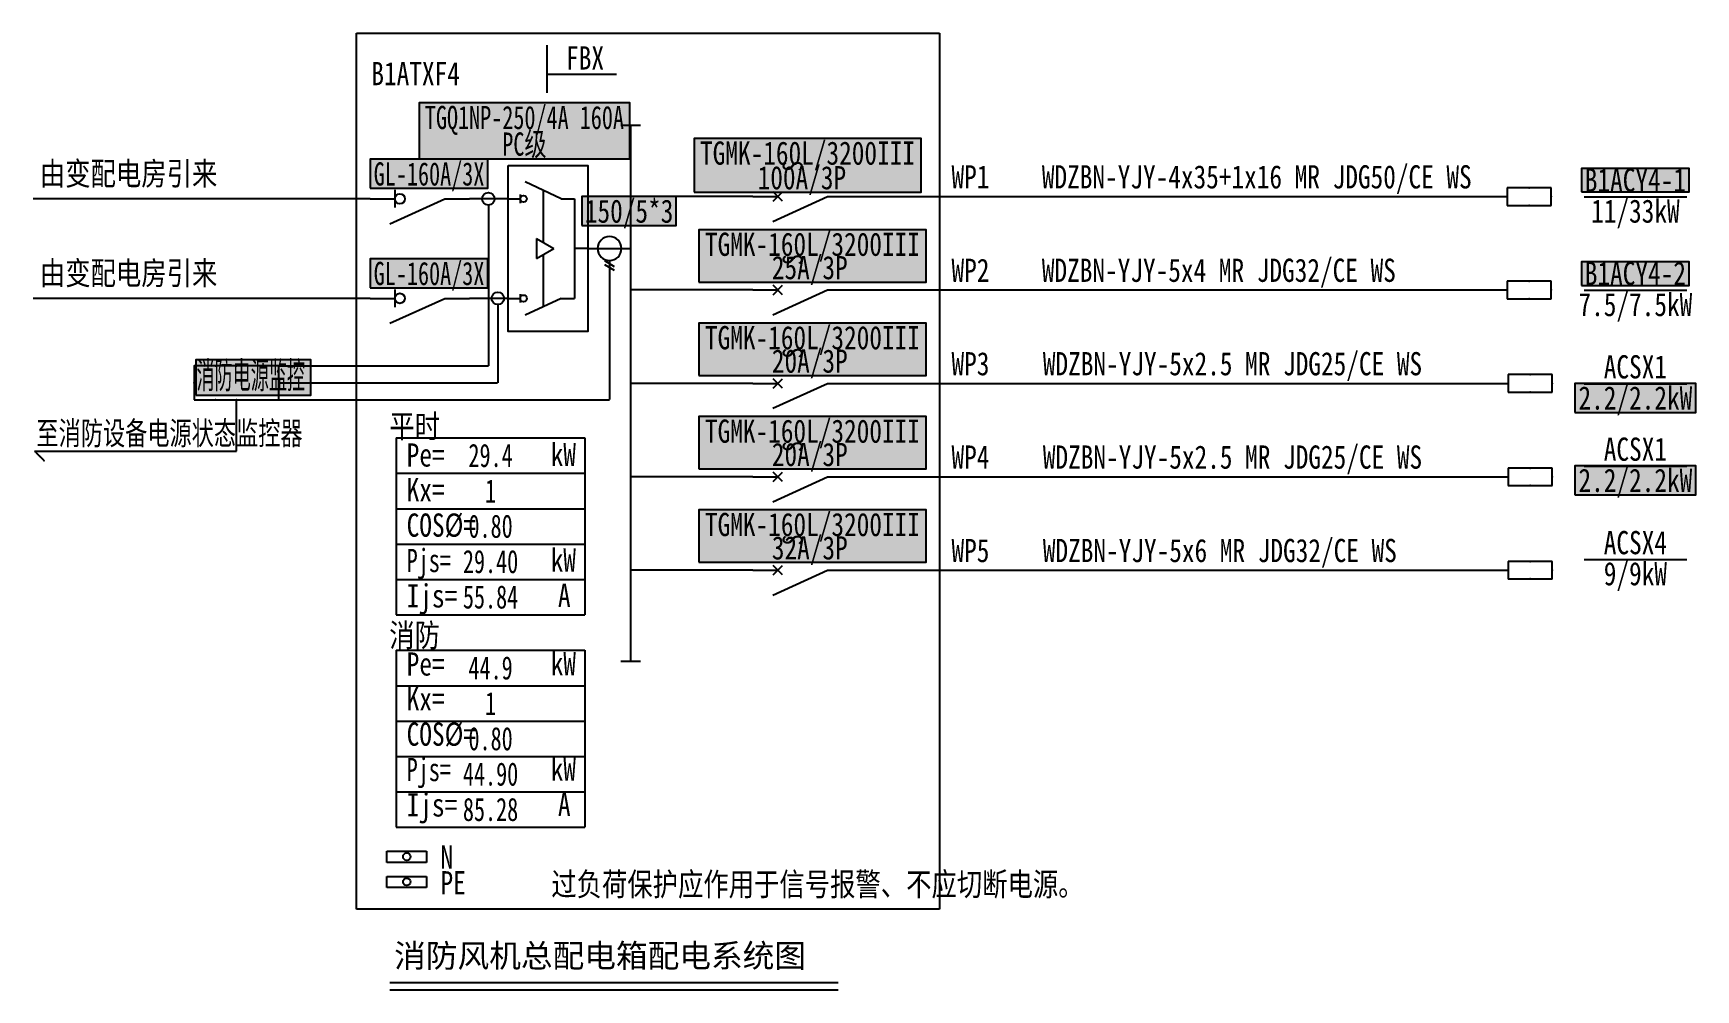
# Model space of a CAD drawing. Extents: x 178036 to 180540, y 198364 to 199806.
import ezdxf
from ezdxf.enums import TextEntityAlignment as Align

# ---------------------------------------------------------------- set-up
doc = ezdxf.new("R2010")
doc.units = 0
doc.header["$MEASUREMENT"] = 0
for name, pattern in [('__DASH', [0.35, 0.25, -0.1]), ('CONTINOUS', [0]), ('DASH', [0.35, 0.25, -0.1]), ('控制线', [1, 0.75, -0.1, 0.05, -0.1])]:
    doc.linetypes.add(name, pattern=pattern)
for name, color, linetype in [('EL-SYS', 3, 'Continuous'), ('EL-SYS-EQUIP', 3, 'Continuous'), ('EL-SYS-loop1', 3, 'Continuous'), ('EL-SYS-loop2', 6, '控制线'), ('EL-TEXT', 4, 'Continuous'), ('SW_EXTRACT_TYPE', 7, 'Continuous')]:
    doc.layers.add(name, color=color, linetype=linetype)
doc.styles.add('_TEL_DIM', font='xcsg.shx', dxfattribs={"width": 0.8, "height": 3.5, "bigfont": 'HZTXT.shx'})
doc.styles.add('CCDI-TOG-03', font='simhei.ttf')
doc.styles.add('DQ', font='', dxfattribs={"width": 0.7})
doc.styles.add('H2', font='', dxfattribs={"width": 0.7})
doc.styles.add('HZ1', font='', dxfattribs={"width": 0.7})
doc.styles.add('S2', font='', dxfattribs={"width": 0.7, "height": 2.5})
doc.styles.get('DQ').set_extended_font_data('SimSun')
doc.styles.get('H2').set_extended_font_data('SimSun')
doc.styles.get('HZ1').set_extended_font_data('SimSun')
doc.styles.get('S2').set_extended_font_data('SimSun')

# ---------------------------------------------------------------- blocks, each defined once
blk = doc.blocks.new('$equip_U$00000075(linying1)')
blk.add_lwpolyline([(-1.275, -0.51), (1.275, -0.51), (1.275, 0.51), (-1.275, 0.51)], close=True)
for p in [(-0.638, 0.51), (0, 0.51), (-1.275, 0), (1.275, 0), (-0.638, -0.51), (0, -0.51)]:
    blk.add_point(p)
at = {"color": 7, "style": 'S2', "width": 0.5}
blk.add_text('消防电源监控', height=0.8, dxfattribs=at).set_placement((-1.209, -0.409), align=Align.BOTTOM_LEFT)
at = {"color": 7, "style": '_TEL_DIM', "flags": 1}
for tag in ['A', 'REMARK']:
    blk.add_attdef(tag, text='', height=0.00002, dxfattribs=at).set_placement((0, 0), align=Align.MIDDLE_CENTER)

msp = doc.modelspace()

# ---------------------------------------------------------------- hatches: boundary and pattern name
at = {"layer": 'SW_EXTRACT_TYPE', "transparency": 33554492}
for points in [[(178617.3, 199616.2), (178934.4, 199616.2), (178934.4, 199700.7), (178617.3, 199700.7)], [(179031.3, 199566.3), (179373.4, 199566.3), (179373.4, 199647), (179031.3, 199647)], [(178543.6, 199572), (178720.6, 199572), (178720.6, 199615.7), (178543.6, 199615.7)], [(180368.5, 199566.5), (180530.4, 199566.5), (180530.4, 199601.8), (180368.5, 199601.8)], [(178862.5, 199515.8), (179004.4, 199515.8), (179004.4, 199559.5), (178862.5, 199559.5)], [(179038.6, 199430.7), (179380.8, 199430.7), (179380.8, 199509.6), (179038.6, 199509.6)], [(178543.6, 199422), (178720.6, 199422), (178720.6, 199465.7), (178543.6, 199465.7)], [(180368.5, 199425.7), (180530.4, 199425.7), (180530.4, 199461), (180368.5, 199461)], [(179038.6, 199289.9), (179380.8, 199289.9), (179380.8, 199368.8), (179038.6, 199368.8)], [(178280.7, 199260.3), (178454.1, 199260.3), (178454.1, 199313.7), (178280.7, 199313.7)], [(180358.5, 199234.4), (180540.4, 199234.4), (180540.4, 199278.1), (180358.5, 199278.1)], [(179038.6, 199149.2), (179380.8, 199149.2), (179380.8, 199228.1), (179038.6, 199228.1)], [(180358.5, 199110.3), (180540.4, 199110.3), (180540.4, 199153.9), (180358.5, 199153.9)], [(179038.6, 199008.4), (179380.8, 199008.4), (179380.8, 199087.3), (179038.6, 199087.3)]]:
    msp.add_hatch(color=9, dxfattribs=at).paths.add_polyline_path(points)

# ---------------------------------------------------------------- linework, layer by layer
for p, q in [((180322.4, 199572.7, -44.1), (180256.4, 199572.7, -44.1)), ((180256.4, 199572.7, -44.1), (180256.4, 199546.3, -44.1)), ((180322.4, 199546.3, -44.1), (180322.4, 199572.7, -44.1)), ((179149.9, 199522, -14.3), (179232.4, 199559.5, -14.3)), ((179150.3, 199552.5, -14.3), (179164.4, 199566.6, -14.3)), ((179164.4, 199552.5, -14.3), (179150.3, 199566.6, -14.3)), ((180256.4, 199546.3, -44.1), (180322.4, 199546.3, -44.1)), ((179149.9, 199381.3, -9.9), (179232.4, 199418.8, -9.9)), ((179150.3, 199411.7, -9.9), (179164.4, 199425.8, -9.9)), ((179164.4, 199411.7, -9.9), (179150.3, 199425.8, -9.9)), ((180322.4, 199432, -39.7), (180256.4, 199432, -39.7)), ((180256.4, 199432, -39.7), (180256.4, 199405.6, -39.7)), ((180322.4, 199405.6, -39.7), (180322.4, 199432, -39.7)), ((180256.4, 199405.6, -39.7), (180322.4, 199405.6, -39.7)), ((179149.9, 199240.5, -4.8), (179232.4, 199278, -4.8)), ((179150.3, 199270.9, -4.8), (179164.4, 199285.1, -4.8)), ((179164.4, 199270.9, -4.8), (179150.3, 199285.1, -4.8)), ((180323.9, 199291.2, -34.6), (180257.9, 199291.2, -34.6)), ((180257.9, 199291.2, -34.6), (180257.9, 199264.8, -34.6)), ((180323.9, 199264.8, -34.6), (180323.9, 199291.2, -34.6)), ((180257.9, 199264.8, -34.6), (180323.9, 199264.8, -34.6)), ((179150.3, 199130.2, -2.4), (179164.4, 199144.3, -2.4)), ((179164.4, 199130.2, -2.4), (179150.3, 199144.3, -2.4)), ((180323.9, 199150.4, -32.2), (180257.9, 199150.4, -32.2)), ((180257.9, 199150.4, -32.2), (180257.9, 199124, -32.2)), ((180323.9, 199124, -32.2), (180323.9, 199150.4, -32.2)), ((179149.9, 199099.7, -2.4), (179232.4, 199137.2, -2.4)), ((180257.9, 199124, -32.2), (180323.9, 199124, -32.2)), ((179149.9, 198959, 0), (179232.4, 198996.5, 0)), ((179150.3, 198989.4, 0), (179164.4, 199003.6, 0)), ((179164.4, 198989.4, 0), (179150.3, 199003.6, 0)), ((180323.9, 199009.7, -29.8), (180257.9, 199009.7, -29.8)), ((180257.9, 199009.7, -29.8), (180257.9, 198983.3, -29.8)), ((180323.9, 198983.3, -29.8), (180323.9, 199009.7, -29.8)), ((180257.9, 198983.3, -29.8), (180323.9, 198983.3, -29.8))]:
    msp.add_line(p, q)
at = {"const_width": 1.76}
for points, elevation in [([(180256.4, 199572.7), (180256.4, 199546.3), (180322.4, 199546.3), (180322.4, 199572.7), (180256.4, 199572.7), (180256.4, 199546.3)], -44.1), ([(180256.4, 199432), (180256.4, 199405.6), (180322.4, 199405.6), (180322.4, 199432), (180256.4, 199432), (180256.4, 199405.6)], -39.7), ([(180257.9, 199291.2), (180257.9, 199264.8), (180323.9, 199264.8), (180323.9, 199291.2), (180257.9, 199291.2), (180257.9, 199264.8)], -34.6), ([(180257.9, 199150.4), (180257.9, 199124), (180323.9, 199124), (180323.9, 199150.4), (180257.9, 199150.4), (180257.9, 199124)], -32.2), ([(180257.9, 199009.7), (180257.9, 198983.3), (180323.9, 198983.3), (180323.9, 199009.7), (180257.9, 199009.7), (180257.9, 198983.3)], -29.8)]:
    msp.add_lwpolyline(points, dxfattribs=dict(at, elevation=elevation))
for points, elevation in [([(179119.9, 199559.5), (179157.4, 199559.5)], -14.3), ([(179232.4, 199559.5), (179269.9, 199559.5)], -14.3), ([(179119.9, 199418.8), (179157.4, 199418.8)], -9.9), ([(179232.4, 199418.8), (179269.9, 199418.8)], -9.9), ([(179119.9, 199278), (179157.4, 199278)], -4.8), ([(179232.4, 199278), (179269.9, 199278)], -4.8), ([(179119.9, 199137.2), (179157.4, 199137.2)], -2.4), ([(179232.4, 199137.2), (179269.9, 199137.2)], -2.4), ([(179119.9, 198996.5), (179157.4, 198996.5)], 0), ([(179232.4, 198996.5), (179269.9, 198996.5)], 0)]:
    msp.add_lwpolyline(points, dxfattribs=dict(elevation=elevation))
for p in [(180289.4, 199572.7, -44.1), (180256.4, 199559.5, -44.1), (180289.4, 199546.3, -44.1), (180322.4, 199559.5, -44.1), (180256.4, 199418.8, -39.7), (180289.4, 199432, -39.7), (180322.4, 199418.8, -39.7), (180289.4, 199405.6, -39.7), (180257.9, 199278, -34.6), (180290.9, 199291.2, -34.6), (180323.9, 199278, -34.6), (180290.9, 199264.8, -34.6), (180290.9, 199150.4, -32.2), (180257.9, 199137.2, -32.2), (180290.9, 199124, -32.2), (180323.9, 199137.2, -32.2), (180257.9, 198996.5, -29.8), (180290.9, 199009.7, -29.8), (180323.9, 198996.5, -29.8), (180290.9, 198983.3, -29.8)]:
    msp.add_point(p)
at = {"layer": 'EL-SYS'}
for p, q in [((178920.8, 199667.3, -29.2), (178950.8, 199667.3, -29.2)), ((178935.8, 199667.3, -29.2), (178935.8, 198859.3, -29.2)), ((178580.7, 199569.5, -56.2), (178580.7, 199543, -56.2)), ((178573.2, 199518.7, -56.2), (178655.7, 199556.2, -56.2)), ((179119.9, 199559.5, -29.2), (178935.8, 199559.5, -29.2)), ((179269.9, 199559.5, -29.2), (180256.4, 199559.5, -44.1)), ((178871.1, 199481.2, -43.9), (178935.8, 199481.2, -29.2)), ((178580.7, 199419.5, -56.2), (178580.7, 199393, -56.2)), ((179119.9, 199418.8, -24.8), (178935.8, 199418.8, -24.8)), ((179269.9, 199418.8, -24.8), (180256.4, 199418.8, -39.7)), ((178573.2, 199368.7, -56.2), (178655.7, 199406.2, -56.2)), ((179119.9, 199278, -19.7), (178935.8, 199278, -19.7)), ((179269.9, 199278, -19.7), (180257.9, 199278, -34.6)), ((179119.9, 199137.2, -17.3), (178935.8, 199137.2, -17.3)), ((179269.9, 199137.2, -17.3), (180257.9, 199137.2, -32.2)), ((179119.9, 198996.5, -14.9), (178935.8, 198996.5, -14.9)), ((179269.9, 198996.5, -14.9), (180257.9, 198996.5, -29.8)), ((178920.8, 198859.3, -29.2), (178950.8, 198859.3, -29.2)), ((178568.5, 198556.1, -44.1), (178568.5, 198573, -44.1)), ((178568.5, 198573, -44.1), (178628.4, 198573, -44.1)), ((178628.4, 198573, -44.1), (178628.4, 198556.1, -44.1)), ((178628.4, 198556.1, -44.1), (178568.5, 198556.1, -44.1)), ((178568.5, 198518.3, -44.1), (178568.5, 198535.2, -44.1)), ((178568.5, 198535.2, -44.1), (178628.4, 198535.2, -44.1)), ((178628.4, 198518.3, -44.1), (178568.5, 198518.3, -44.1)), ((178628.4, 198535.2, -44.1), (178628.4, 198518.3, -44.1))]:
    msp.add_line(p, q, dxfattribs=at)
at = {"layer": 'EL-SYS', "elevation": -56.2}
for points in [[(178543.2, 199556.2), (178580.7, 199556.2)], [(178655.7, 199556.2), (178693.2, 199556.2)], [(178543.2, 199406.2), (178580.7, 199406.2)], [(178655.7, 199406.2), (178693.2, 199406.2)]]:
    msp.add_lwpolyline(points, dxfattribs=at)
at = {"layer": 'EL-SYS'}
for centre, radius in [((178588.2, 199556.2, -56.2), 7.55), ((178588.2, 199406.2, -56.2), 7.55), ((178598.5, 198564.8, -44.1), 5.58), ((178598.5, 198526.9, -44.1), 5.58)]:
    msp.add_circle(centre, radius, dxfattribs=at)
at = {"layer": 'EL-SYS-EQUIP'}
for p, q in [((178831.1, 199556.2, -25.8), (178776.8, 199581.6, -25.8)), ((178751.1, 199556.2, -25.8), (178769.4, 199556.2, -25.8)), ((178769.4, 199562.7, -25.8), (178769.4, 199549.8, -25.8)), ((178831.1, 199556.2, -25.8), (178851.1, 199556.2, -25.8)), ((178851.1, 199556.2, -25.8), (178851.1, 199406.2, -25.8)), ((178871.1, 199481.2, -25.8), (178851.1, 199481.2, -25.8)), ((178751.1, 199406.2, -25.8), (178769.4, 199406.2, -25.8)), ((178769.4, 199412.7, -25.8), (178769.4, 199399.8, -25.8)), ((178831.1, 199406.2, -25.8), (178776.8, 199380.9, -25.8)), ((178831.1, 199406.2, -25.8), (178851.1, 199406.2, -25.8))]:
    msp.add_line(p, q, dxfattribs=at)
at = {"layer": 'EL-SYS-EQUIP', "color": 1, "linetype": 'DASH'}
for p, q in [((178804, 199568.9, -25.8), (178804, 199490.5, -25.8)), ((178804, 199472, -25.8), (178804, 199393.6, -25.8))]:
    msp.add_line(p, q, dxfattribs=at)
at = {"layer": 'EL-SYS-EQUIP', "color": 1}
for p, q in [((178794, 199496.2, -25.8), (178819.9, 199481.2, -25.8)), ((178794, 199496.2, -25.8), (178794, 199466.2, -25.8)), ((178794, 199466.2, -25.8), (178819.9, 199481.2, -25.8))]:
    msp.add_line(p, q, dxfattribs=at)
at = {"layer": 'EL-SYS-EQUIP', "elevation": -25.8}
msp.add_lwpolyline([(178751.1, 199606.2), (178871.1, 199606.2), (178871.1, 199356.2), (178751.1, 199356.2)], close=True, dxfattribs=at)
at = {"layer": 'EL-SYS-EQUIP', "color": 3, "elevation": -25.8}
msp.add_lwpolyline([(178922.1, 199481.2, 1), (178886.1, 199481.2, 1), (178922.1, 199481.2)], format="xyb", close=True, dxfattribs=at)
for points in [[(178911.3, 199453.6), (178896.9, 199462.6)], [(178911.3, 199447.9), (178896.9, 199456.9)], [(178904.1, 199463.2), (178904.1, 199448.8)]]:
    msp.add_lwpolyline(points, dxfattribs=at)
at = {"layer": 'EL-SYS-EQUIP', "color": 3}
for centre in [(178721.5, 199556.2, -56.2), (178735.8, 199406.2, -56.2)]:
    msp.add_circle(centre, 9.37, dxfattribs=at)
at = {"layer": 'EL-SYS-EQUIP'}
for centre in [(178774.4, 199556.2, -25.8), (178774.4, 199406.2, -25.8)]:
    msp.add_circle(centre, 5.02, dxfattribs=at)
at = {"layer": 'EL-SYS-loop1'}
for p, q in [((178543.2, 199556.2, -56.2), (178035.8, 199556.2, -56.2)), ((178751.1, 199556.2, -56.2), (178693.2, 199556.2, -56.2)), ((178543.2, 199406.2, -56.2), (178035.8, 199406.2, -56.2)), ((178751.1, 199406.2, -56.2), (178693.2, 199406.2, -56.2))]:
    msp.add_line(p, q, dxfattribs=at)
at = {"layer": 'EL-SYS-loop2', "linetype": '控制线'}
for p, q in [((178721.5, 199546.9, -56.2), (178721.5, 199304.3, -56.2)), ((178904.1, 199448.8, -25.8), (178904.1, 199253.3, -56.2)), ((178735.8, 199396.9, -56.2), (178735.8, 199278.8, -56.2)), ((178405.8, 199304.3, -56.2), (178721.5, 199304.3, -56.2)), ((178405.8, 199278.8, -56.2), (178735.8, 199278.8, -56.2)), ((178342.1, 199175.9, -56.2), (178342.1, 199253.3, -56.2)), ((178405.8, 199253.3, -56.2), (178904.1, 199253.3, -56.2)), ((178037.9, 199175.9, -56.2), (178052.9, 199160.9, -56.2)), ((178037.9, 199175.9, -56.2), (178342.1, 199175.9, -56.2))]:
    msp.add_line(p, q, dxfattribs=at)
at = {"layer": 'EL-TEXT', "color": 0, "linetype": '__DASH'}
for p, q in [((178522.6, 199805.7, -44.1), (179401, 199805.7, -44.1)), ((178522.6, 198485.8, -44.1), (178522.6, 199805.7, -44.1)), ((179401, 199805.7, -44.1), (179401, 198485.8, -44.1)), ((179401, 198485.8, -44.1), (178522.6, 198485.8, -44.1))]:
    msp.add_line(p, q, dxfattribs=at)
at = {"layer": 'EL-TEXT'}
for p, q in [((178809.4, 199787.9, -44.1), (178809.4, 199715.8, -44.1)), ((178809.4, 199743.8, -44.1), (178914.3, 199743.8, -44.1)), ((180372.2, 199277.6, -34.6), (180526.8, 199277.6, -34.6)), ((180372.2, 199153.5, -32.2), (180526.8, 199153.5, -32.2)), ((180372.2, 199012.8, -29.8), (180526.8, 199012.8, -29.8)), ((178573.2, 198375.1, -29.2), (179248.3, 198375.1, -29.2)), ((178573.2, 198364.3, -44.1), (179248.3, 198364.3, -44.1))]:
    msp.add_line(p, q, dxfattribs=at)
at = {"layer": 'EL-TEXT', "color": 6}
for p, q in [((180372.2, 199559.2, -44.1), (180526.8, 199559.2, -44.1)), ((180372.2, 199418.4, -39.7), (180526.8, 199418.4, -39.7))]:
    msp.add_line(p, q, dxfattribs=at)
at = {"layer": 'EL-TEXT', "ltscale": 9998.693336}
for p, q in [((178582.6, 199196, -29.2), (178582.6, 198929.3, -29.2)), ((178582.6, 199196, -29.2), (178867, 199196, -29.2)), ((178867, 199196, -29.2), (178867, 198929.3, -29.2)), ((178582.6, 199142.5, -29.2), (178867, 199142.5, -29.2)), ((178582.6, 199089.2, -29.2), (178867, 199089.2, -29.2)), ((178582.6, 199035.9, -29.2), (178867, 199035.9, -29.2)), ((178582.6, 198982.6, -29.2), (178867, 198982.6, -29.2)), ((178582.6, 198929.3, -29.2), (178867, 198929.3, -29.2)), ((178582.6, 198875.8, -29.2), (178582.6, 198609.1, -29.2)), ((178582.6, 198875.8, -29.2), (178867, 198875.8, -29.2)), ((178867, 198875.8, -29.2), (178867, 198609.1, -29.2)), ((178582.6, 198822.3, -29.2), (178867, 198822.3, -29.2)), ((178582.6, 198769, -29.2), (178867, 198769, -29.2)), ((178582.6, 198715.7, -29.2), (178867, 198715.7, -29.2)), ((178582.6, 198662.4, -29.2), (178867, 198662.4, -29.2)), ((178582.6, 198609.1, -29.2), (178867, 198609.1, -29.2))]:
    msp.add_line(p, q, dxfattribs=at)
at = {"layer": 'SW_EXTRACT_TYPE', "color": 9, "linetype": 'CONTINOUS'}
for points in [[(178617.3, 199616.2), (178934.4, 199616.2), (178934.4, 199700.7), (178617.3, 199700.7), (178617.3, 199616.2)], [(179031.3, 199566.3), (179373.4, 199566.3), (179373.4, 199647), (179031.3, 199647), (179031.3, 199566.3)], [(178543.6, 199572), (178720.6, 199572), (178720.6, 199615.7), (178543.6, 199615.7), (178543.6, 199572)], [(180368.5, 199566.5), (180530.4, 199566.5), (180530.4, 199601.8), (180368.5, 199601.8), (180368.5, 199566.5)], [(178862.5, 199515.8), (179004.4, 199515.8), (179004.4, 199559.5), (178862.5, 199559.5), (178862.5, 199515.8)], [(179038.6, 199430.7), (179380.8, 199430.7), (179380.8, 199509.6), (179038.6, 199509.6), (179038.6, 199430.7)], [(178543.6, 199422), (178720.6, 199422), (178720.6, 199465.7), (178543.6, 199465.7), (178543.6, 199422)], [(180368.5, 199425.7), (180530.4, 199425.7), (180530.4, 199461), (180368.5, 199461), (180368.5, 199425.7)], [(179038.6, 199289.9), (179380.8, 199289.9), (179380.8, 199368.8), (179038.6, 199368.8), (179038.6, 199289.9)], [(178280.7, 199260.3), (178454.1, 199260.3), (178454.1, 199313.7), (178280.7, 199313.7), (178280.7, 199260.3)], [(180358.5, 199234.4), (180540.4, 199234.4), (180540.4, 199278.1), (180358.5, 199278.1), (180358.5, 199234.4)], [(179038.6, 199149.2), (179380.8, 199149.2), (179380.8, 199228.1), (179038.6, 199228.1), (179038.6, 199149.2)], [(180358.5, 199110.3), (180540.4, 199110.3), (180540.4, 199153.9), (180358.5, 199153.9), (180358.5, 199110.3)], [(179038.6, 199008.4), (179380.8, 199008.4), (179380.8, 199087.3), (179038.6, 199087.3), (179038.6, 199008.4)]]:
    msp.add_lwpolyline(points, dxfattribs=at)

# ---------------------------------------------------------------- block references
at = {"layer": 'EL-SYS-EQUIP', "xscale": 50.00000000000001, "yscale": 50.00000000000001, "zscale": 50.00000000000001, "rotation": 2.166884314568676e-07}
msp.add_blockref('$equip_U$00000075(linying1)', (178342.1, 199278.8, -56.2), dxfattribs=at)

# ---------------------------------------------------------------- texts
at = {"style": 'S2'}
for s, width, p in [('Pe=', 0.8, (178598.4, 199152.7, -29.2)), ('kW', 0.8, (178815.3, 199153.3, -29.2)), ('Kx=', 0.8, (178598.4, 199100.3, -29.2)), ('COS%%C=', 0.8, (178598.4, 199047, -29.2)), ('Pjs=', 0.7, (178598.4, 198993.7, -29.2)), ('kW', 0.8, (178815.3, 198994.3, -29.2)), ('Ijs=', 0.8, (178598.4, 198940.4, -29.2)), ('A', 0.8, (178826.3, 198941.1, -29.2)), ('Pe=', 0.8, (178598.4, 198837.7, -29.2)), ('kW', 0.8, (178815.3, 198838.3, -29.2)), ('Kx=', 0.8, (178598.4, 198785.3, -29.2)), ('COS%%C=', 0.8, (178598.4, 198732, -29.2)), ('Pjs=', 0.7, (178598.4, 198678.7, -29.2)), ('kW', 0.8, (178815.3, 198679.3, -29.2)), ('Ijs=', 0.8, (178598.4, 198625.4, -29.2)), ('A', 0.8, (178826.3, 198626, -29.2))]:
    msp.add_text(s, height=35, dxfattribs=dict(at, width=width)).set_placement(p)
at = {"width": 0.8, "flags": 9}
for p in [(179194.9, 199597, -14.3), (179194.9, 199456.3, -9.9), (179194.9, 199315.5, -4.8), (179194.9, 199174.7, -2.4), (179194.9, 199034, 0)]:
    msp.add_attdef('S', p, '', height=30, rotation=90, dxfattribs=at)
at = {"layer": 'EL-TEXT'}
for s, style, width, p in [('FBX', 'HZ1', 0.8, (178838.6, 199751, -29.2)), ('B1ATXF4', 'HZ1', 0.8, (178545.2, 199727.4, -29.2)), ('WP1', 'HZ1', 0.8, (179419.2, 199571.8, -14.3)), ('WDZBN-YJY-4x35+1x16 MR JDG50/CE WS', 'HZ1', 0.8, (179555.3, 199571.8, -14.3)), ('WDZBN-YJY-5x4 MR JDG32/CE WS', 'HZ1', 0.8, (179555.3, 199431, -9.9)), ('WP2', 'HZ1', 0.8, (179419.2, 199431, -9.8)), ('WP3', 'HZ1', 0.8, (179419.2, 199290.2, -4.8)), ('WDZBN-YJY-5x2.5 MR JDG25/CE WS', 'HZ1', 0.8, (179556.8, 199290.2, -4.8)), ('至消防设备电源状态监控器', 'S2', 0.7, (178040.6, 199185.5, -56.2)), ('WP4', 'HZ1', 0.8, (179419.2, 199149.5, -2.4)), ('WDZBN-YJY-5x2.5 MR JDG25/CE WS', 'HZ1', 0.8, (179556.8, 199149.5, -2.4)), ('WP5', 'HZ1', 0.8, (179419.2, 199008.7, 0)), ('WDZBN-YJY-5x6 MR JDG32/CE WS', 'HZ1', 0.8, (179556.8, 199008.7)), ('N', 'DQ', 0.8, (178649.4, 198546.7, -44.1)), ('PE', 'DQ', 0.8, (178649.4, 198508, -44.1)), ('过负荷保护应作用于信号报警、不应切断电源。', 'S2', 0.8, (178816.2, 198505.8, -71.1))]:
    msp.add_text(s, height=35, dxfattribs=dict(at, style=style, width=width)).set_placement(p)
for s, style, width, p in [('TGQ1NP-250/4A 160A', 'S2', 0.7, (178775.8, 199661.2, -56.2)), ('PC级', 'S2', 0.7, (178775.8, 199621.2, -56.2)), ('TGMK-160L/3200III', 'S2', 0.8, (179202.3, 199607.6, -14.3)), ('GL-160A/3X', 'S2', 0.7, (178632.1, 199576.2, -56.2)), ('100A/3P', 'S2', 0.8, (179193.8, 199570.5, -44.1)), ('11/33kW', 'HZ1', 0.8, (180449.5, 199520.2, -29.2)), ('TGMK-160L/3200III', 'S2', 0.8, (179209.7, 199470.2, -9.9)), ('25A/3P', 'S2', 0.8, (179205.7, 199435, -9.9)), ('GL-160A/3X', 'S2', 0.7, (178632.1, 199426.2, -56.2)), ('TGMK-160L/3200III', 'S2', 0.8, (179209.7, 199329.4, -4.8)), ('20A/3P', 'S2', 0.8, (179205.7, 199294.2, -4.8)), ('ACSX1', 'HZ1', 0.8, (180449.5, 199285.5, -19.7)), ('2.2/2.2kW', 'HZ1', 0.8, (180449.5, 199238.6, -19.7)), ('平时', 'HZ1', 0.8, (178610.4, 199196, -29.2)), ('TGMK-160L/3200III', 'S2', 0.8, (179209.7, 199188.6, -2.4)), ('ACSX1', 'HZ1', 0.8, (180449.5, 199161.4, -17.3)), ('20A/3P', 'S2', 0.8, (179205.7, 199153.4, -2.4)), ('2.2/2.2kW', 'HZ1', 0.8, (180449.5, 199114.5, -17.3)), ('TGMK-160L/3200III', 'S2', 0.8, (179209.7, 199047.9, 0)), ('32A/3P', 'S2', 0.8, (179205.7, 199012.7, 0)), ('ACSX4', 'HZ1', 0.8, (180449.5, 199020.6, -14.9)), ('9/9kW', 'HZ1', 0.8, (180449.5, 198973.8, -14.9)), ('消防', 'HZ1', 0.8, (178610.4, 198881, -29.2))]:
    msp.add_text(s, height=35, dxfattribs=dict(at, style=style, width=width)).set_placement(p, align=Align.CENTER)
at = {"layer": 'EL-TEXT', "style": 'H2', "width": 0.8}
for p in [(178045.8, 199566.2, -57.4), (178045.8, 199416.2, -57.4)]:
    msp.add_text('由变配电房引来', height=35, dxfattribs=at).set_placement(p, align=Align.BOTTOM_LEFT)
at = {"layer": 'EL-TEXT', "color": 6, "style": 'HZ1', "width": 0.8}
for s, p in [('B1ACY4-1', (180449.5, 199567, -29.2)), ('B1ACY4-2', (180449.5, 199426.3, -24.7)), ('7.5/7.5kW', (180449.5, 199379.4, -24.8))]:
    msp.add_text(s, height=35, dxfattribs=at).set_placement(p, align=Align.CENTER)
at = {"layer": 'EL-TEXT', "style": 'S2', "width": 0.8}
msp.add_text('150/5*3', height=35, dxfattribs=at).set_placement((178933.5, 199537.6, -29.2), align=Align.MIDDLE_CENTER)
at = {"layer": 'EL-TEXT', "style": 'CCDI-TOG-03'}
msp.add_text('消防风机总配电箱配电系统图', height=35, dxfattribs=at).set_placement((178579.5, 198398.1, -29.2))
at = {"layer": 'EL-TEXT', "ltscale": 9998.693336, "char_height": 35, "width": 284.42, "attachment_point": 5, "style": 'S2'}
for s, insert in [('29.4', (178724.8, 199169.3, -29.2)), ('1', (178724.8, 199115.9, -29.2)), ('0.80', (178724.8, 199062.6, -29.2)), ('29.40', (178724.8, 199009.3, -29.2)), ('55.84', (178724.8, 198956, -29.2)), ('44.9', (178724.8, 198849.1, -29.2)), ('1', (178724.8, 198795.7, -29.2)), ('0.80', (178724.8, 198742.4, -29.2)), ('44.90', (178724.8, 198689.1, -29.2)), ('85.28', (178724.8, 198635.8, -29.2))]:
    msp.add_mtext(s, dxfattribs=dict(at, insert=insert))

doc.saveas('drawing.dxf')
